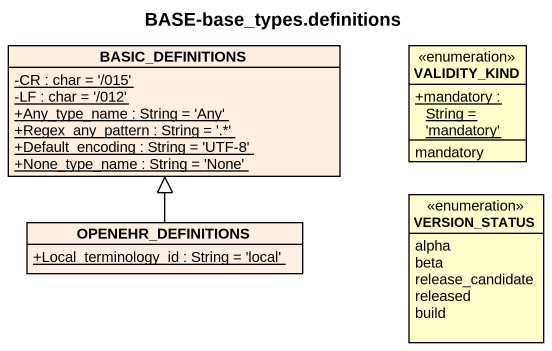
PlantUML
@startuml
title BASE-base_types.definitions
hide circle
hide empty members
skinparam classAttributeIconSize 0
class BASIC_DEFINITIONS #FFEFE0 {
  {static} -CR : char = '/015'
  {static} -LF : char = '/012'
  {static} +Any_type_name : String = 'Any'
  {static} +Regex_any_pattern : String = '.*'
  {static} +Default_encoding : String = 'UTF-8'
  {static} +None_type_name : String = 'None'
}
enum VALIDITY_KIND #FFFFCC {
  {static} +mandatory : String = 'mandatory'
  mandatory
}
class OPENEHR_DEFINITIONS #FFEFE0 {
  {static} +Local_terminology_id : String = 'local'
}
enum VERSION_STATUS #FFFFCC {
  alpha
  beta
  release_candidate
  released
  build
}
OPENEHR_DEFINITIONS -up-|> BASIC_DEFINITIONS
@enduml
